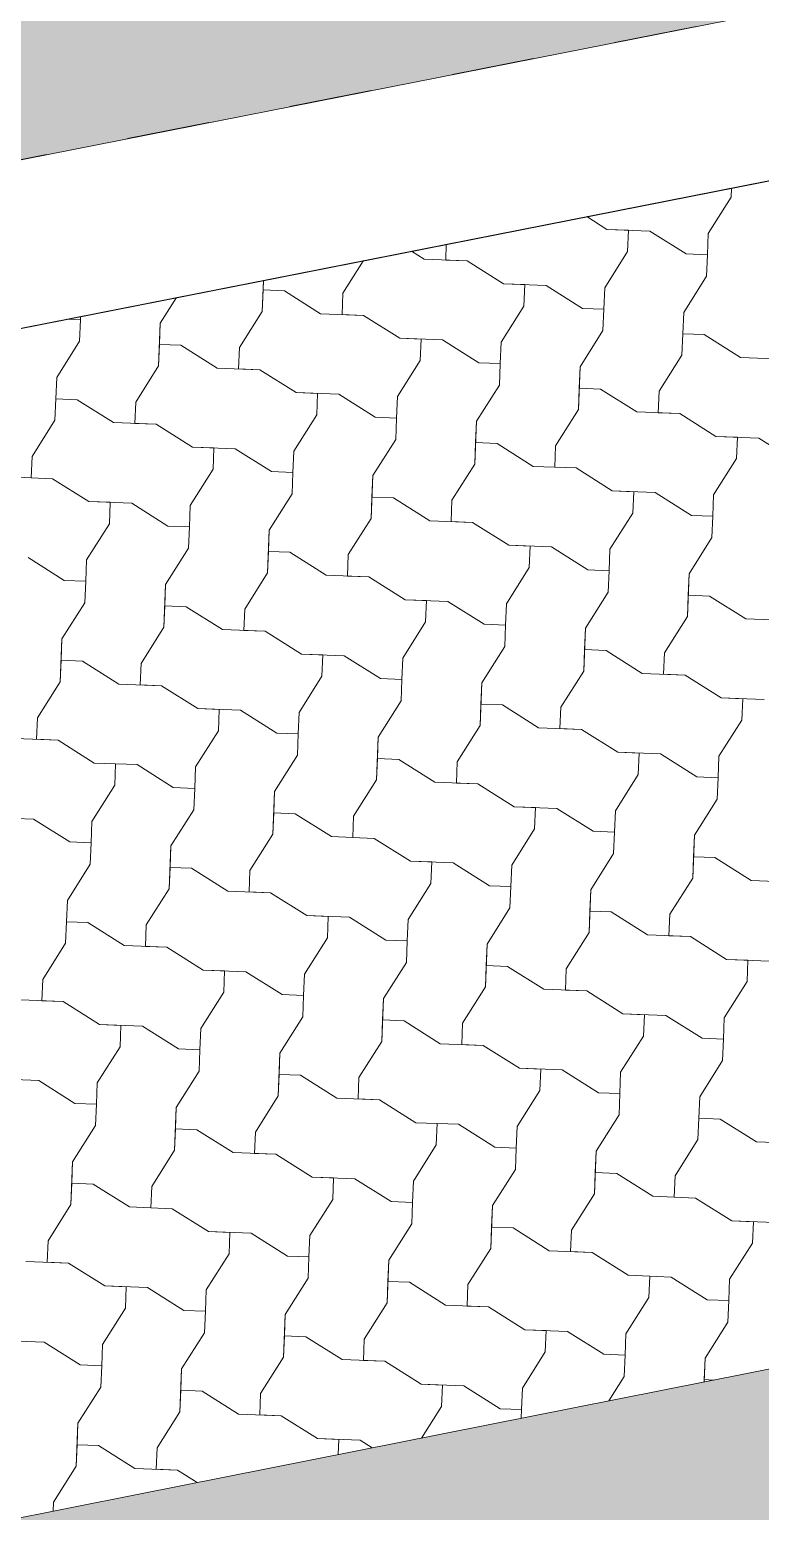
# Model space of a CAD drawing. Header units: metres. Extents: x -111189 to -108577, y -72951 to -72647.
# Drawn here: x -110697.374 to -110696.492, y -72942.064 to -72940.272 of the extents above; entities that cross this region are included whole.
import ezdxf

# ---------------------------------------------------------------- set-up
doc = ezdxf.new("R2010")
doc.units = ezdxf.units.M
doc.header["$MEASUREMENT"] = 0
doc.set_wipeout_variables(frame=1)
for name, pattern in [('Dashed', [0.423333, 0.211667, -0.211667]), ('Dot & Dashed', [0.670278, 0.3175, -0.176389, 0, -0.176389]), ('Wipeout_Contour', [1, 0, -1])]:
    doc.linetypes.add(name, pattern=pattern)
for name, color, linetype in [('Planta Piso -1_1_01 - TERRENO PROPOSTO', 7, 'Continuous'), ('Planta Piso RC_1_0', 7, 'Continuous'), ('Planta Piso RC_1_00 - DESENHO 2D', 7, 'Continuous'), ('Planta Piso RC_1_02 - ESTRADAS', 7, 'Continuous'), ('Planta Piso RC_1_02 - PASSEIOS', 7, 'Continuous'), ('Planta Piso RC_1_07 - MUROS', 7, 'Continuous')]:
    doc.layers.add(name, color=color, linetype=linetype)

# ---------------------------------------------------------------- blocks, each defined once
blk = doc.blocks.new('*X142', base_point=(-110724.9594, -72968.689))
at = {"layer": 'Planta Piso RC_1_02 - PASSEIOS', "color": 253, "linetype": 'Continuous', "lineweight": 9, "ltscale": 1000}
for p, q in [((-110696.5269, -72940.4748), (-110696.5265, -72940.4637)), ((-110696.5545, -72940.5185), (-110696.5269, -72940.4748)), ((-110696.7013, -72940.4982), (-110696.6769, -72940.5137)), ((-110696.7013, -72940.4982), (-110696.6769, -72940.5137)), ((-110696.6769, -72940.5137), (-110696.651, -72940.5147)), ((-110696.6769, -72940.5137), (-110696.6252, -72940.5157)), ((-110696.6521, -72940.5406), (-110696.651, -72940.5147)), ((-110696.6252, -72940.5157), (-110696.5814, -72940.5434)), ((-110696.871, -72940.5317), (-110696.8717, -72940.5508)), ((-110696.871, -72940.5317), (-110696.8717, -72940.5508)), ((-110696.5545, -72940.5185), (-110696.5556, -72940.5444)), ((-110696.9959, -72940.5908), (-110696.9711, -72940.5515)), ((-110696.9959, -72940.5908), (-110696.9711, -72940.5515)), ((-110696.913, -72940.54), (-110696.8976, -72940.5498)), ((-110696.8976, -72940.5498), (-110696.8459, -72940.5518)), ((-110696.8459, -72940.5518), (-110696.8717, -72940.5508)), ((-110696.8459, -72940.5518), (-110696.8021, -72940.5795)), ((-110696.8459, -72940.5518), (-110696.8021, -72940.5795)), ((-110696.6797, -72940.5843), (-110696.6521, -72940.5406)), ((-110696.5814, -72940.5434), (-110696.5556, -72940.5444)), ((-110696.5566, -72940.5702), (-110696.5556, -72940.5444)), ((-110696.5566, -72940.5702), (-110696.5556, -72940.5444)), ((-110696.5842, -72940.614), (-110696.5566, -72940.5702)), ((-110696.5842, -72940.614), (-110696.5566, -72940.5702)), ((-110697.0934, -72940.6128), (-110697.0919, -72940.5754)), ((-110697.0934, -72940.6128), (-110697.0924, -72940.5869)), ((-110697.0919, -72940.5754), (-110697.0924, -72940.5869)), ((-110697.0665, -72940.588), (-110697.0924, -72940.5869)), ((-110697.0665, -72940.588), (-110697.0228, -72940.6156)), ((-110696.8021, -72940.5795), (-110696.7762, -72940.5805)), ((-110696.8021, -72940.5795), (-110696.7504, -72940.5815)), ((-110696.7773, -72940.6064), (-110696.7762, -72940.5805)), ((-110696.7504, -72940.5815), (-110696.7066, -72940.6092)), ((-110696.6797, -72940.5843), (-110696.6807, -72940.6102)), ((-110697.2165, -72940.6269), (-110697.1971, -72940.5961)), ((-110697.2165, -72940.6269), (-110697.1971, -72940.5961)), ((-110696.9959, -72940.5908), (-110696.9969, -72940.6166)), ((-110696.9959, -72940.5908), (-110696.9969, -72940.6166)), ((-110696.8049, -72940.6501), (-110696.7773, -72940.6064)), ((-110697.3301, -72940.6224), (-110697.3131, -72940.6231)), ((-110697.3141, -72940.6489), (-110697.3131, -72940.6231)), ((-110697.3141, -72940.6489), (-110697.3131, -72940.6231)), ((-110697.3129, -72940.619), (-110697.3131, -72940.6231)), ((-110697.121, -72940.6566), (-110697.0934, -72940.6128)), ((-110697.121, -72940.6566), (-110697.0934, -72940.6128)), ((-110697.0228, -72940.6156), (-110696.971, -72940.6177)), ((-110696.971, -72940.6177), (-110696.9969, -72940.6166)), ((-110696.971, -72940.6177), (-110696.9273, -72940.6453)), ((-110696.971, -72940.6177), (-110696.9273, -72940.6453)), ((-110696.7066, -72940.6092), (-110696.6807, -72940.6102)), ((-110696.6818, -72940.6361), (-110696.6807, -72940.6102)), ((-110696.6818, -72940.6361), (-110696.6807, -72940.6102)), ((-110696.5863, -72940.6657), (-110696.5842, -72940.614)), ((-110696.5842, -72940.614), (-110696.5852, -72940.6399)), ((-110697.2186, -72940.6786), (-110697.2165, -72940.6269)), ((-110697.2165, -72940.6269), (-110697.2176, -72940.6528)), ((-110696.7094, -72940.6798), (-110696.6818, -72940.6361)), ((-110696.7094, -72940.6798), (-110696.6818, -72940.6361)), ((-110696.5863, -72940.6657), (-110696.5852, -72940.6399)), ((-110696.5594, -72940.6409), (-110696.5852, -72940.6399)), ((-110696.5594, -72940.6409), (-110696.5156, -72940.6685)), ((-110697.3417, -72940.6927), (-110697.3141, -72940.6489)), ((-110697.3417, -72940.6927), (-110697.3141, -72940.6489)), ((-110697.2186, -72940.6786), (-110697.2176, -72940.6528)), ((-110697.1917, -72940.6538), (-110697.2176, -72940.6528)), ((-110697.1917, -72940.6538), (-110697.1479, -72940.6814)), ((-110697.121, -72940.6566), (-110697.1221, -72940.6824)), ((-110697.121, -72940.6566), (-110697.1221, -72940.6824)), ((-110696.9273, -72940.6453), (-110696.9014, -72940.6463)), ((-110696.9273, -72940.6453), (-110696.8755, -72940.6473)), ((-110696.9024, -72940.6722), (-110696.9014, -72940.6463)), ((-110696.8755, -72940.6473), (-110696.8318, -72940.675)), ((-110696.8049, -72940.6501), (-110696.8059, -72940.676)), ((-110697.2462, -72940.7224), (-110697.2186, -72940.6786)), ((-110697.2462, -72940.7224), (-110697.2186, -72940.6786)), ((-110696.9301, -72940.7159), (-110696.9024, -72940.6722)), ((-110696.8318, -72940.675), (-110696.8059, -72940.676)), ((-110696.8069, -72940.7019), (-110696.8059, -72940.676)), ((-110696.8069, -72940.7019), (-110696.8059, -72940.676)), ((-110696.6139, -72940.7095), (-110696.5863, -72940.6657)), ((-110696.6139, -72940.7095), (-110696.5863, -72940.6657)), ((-110696.5156, -72940.6685), (-110696.4639, -72940.6706)), ((-110697.3438, -72940.7444), (-110697.3417, -72940.6927)), ((-110697.3417, -72940.6927), (-110697.3427, -72940.7186)), ((-110697.1479, -72940.6814), (-110697.0962, -72940.6835)), ((-110697.0962, -72940.6835), (-110697.1221, -72940.6824)), ((-110697.0962, -72940.6835), (-110697.0524, -72940.7111)), ((-110697.0962, -72940.6835), (-110697.0524, -72940.7111)), ((-110696.7114, -72940.7315), (-110696.7094, -72940.6798)), ((-110696.7094, -72940.6798), (-110696.7104, -72940.7057)), ((-110697.0524, -72940.7111), (-110697.0266, -72940.7121)), ((-110697.0524, -72940.7111), (-110697.0007, -72940.7131)), ((-110697.0276, -72940.738), (-110697.0266, -72940.7121)), ((-110697.0007, -72940.7131), (-110696.9569, -72940.7408)), ((-110696.8346, -72940.7456), (-110696.8069, -72940.7019)), ((-110696.8346, -72940.7456), (-110696.8069, -72940.7019)), ((-110696.7114, -72940.7315), (-110696.7104, -72940.7057)), ((-110696.6846, -72940.7067), (-110696.7104, -72940.7057)), ((-110696.6846, -72940.7067), (-110696.6408, -72940.7343)), ((-110696.6139, -72940.7095), (-110696.6149, -72940.7354)), ((-110696.6139, -72940.7095), (-110696.6149, -72940.7354)), ((-110697.3438, -72940.7444), (-110697.3427, -72940.7186)), ((-110697.3169, -72940.7196), (-110697.3427, -72940.7186)), ((-110697.3169, -72940.7196), (-110697.2731, -72940.7472)), ((-110697.2462, -72940.7224), (-110697.2473, -72940.7482)), ((-110697.2462, -72940.7224), (-110697.2473, -72940.7482)), ((-110696.9301, -72940.7159), (-110696.9311, -72940.7418)), ((-110696.7391, -72940.7753), (-110696.7114, -72940.7315)), ((-110696.7391, -72940.7753), (-110696.7114, -72940.7315)), ((-110697.3714, -72940.7882), (-110697.3438, -72940.7444)), ((-110697.3714, -72940.7882), (-110697.3438, -72940.7444)), ((-110697.2731, -72940.7472), (-110697.2214, -72940.7493)), ((-110697.2214, -72940.7493), (-110697.2473, -72940.7482)), ((-110697.2214, -72940.7493), (-110697.1776, -72940.7769)), ((-110697.2214, -72940.7493), (-110697.1776, -72940.7769)), ((-110697.0552, -72940.7818), (-110697.0276, -72940.738)), ((-110696.9569, -72940.7408), (-110696.9311, -72940.7418)), ((-110696.9321, -72940.7677), (-110696.9311, -72940.7418)), ((-110696.9321, -72940.7677), (-110696.9311, -72940.7418)), ((-110696.8366, -72940.7974), (-110696.8346, -72940.7456)), ((-110696.8346, -72940.7456), (-110696.8356, -72940.7715)), ((-110696.6408, -72940.7343), (-110696.5891, -72940.7364)), ((-110696.5891, -72940.7364), (-110696.6149, -72940.7354)), ((-110696.5891, -72940.7364), (-110696.5453, -72940.764)), ((-110696.5891, -72940.7364), (-110696.5453, -72940.764)), ((-110696.9597, -72940.8114), (-110696.9321, -72940.7677)), ((-110696.9597, -72940.8114), (-110696.9321, -72940.7677)), ((-110696.5453, -72940.764), (-110696.5194, -72940.7651)), ((-110696.5453, -72940.764), (-110696.4936, -72940.7661)), ((-110696.5205, -72940.7909), (-110696.5194, -72940.7651)), ((-110696.4936, -72940.7661), (-110696.4498, -72940.7937)), ((-110697.1776, -72940.7769), (-110697.1518, -72940.7779)), ((-110697.1776, -72940.7769), (-110697.1259, -72940.779)), ((-110697.1528, -72940.8038), (-110697.1518, -72940.7779)), ((-110697.1259, -72940.779), (-110697.0821, -72940.8066)), ((-110697.0552, -72940.7818), (-110697.0563, -72940.8076)), ((-110696.8366, -72940.7974), (-110696.8356, -72940.7715)), ((-110696.8097, -72940.7725), (-110696.8356, -72940.7715)), ((-110696.8097, -72940.7725), (-110696.766, -72940.8002)), ((-110696.7391, -72940.7753), (-110696.7401, -72940.8012)), ((-110696.7391, -72940.7753), (-110696.7401, -72940.8012)), ((-110697.3714, -72940.7882), (-110697.3724, -72940.814)), ((-110697.3714, -72940.7882), (-110697.3724, -72940.814)), ((-110697.1804, -72940.8476), (-110697.1528, -72940.8038)), ((-110696.8643, -72940.8411), (-110696.8366, -72940.7974)), ((-110696.8643, -72940.8411), (-110696.8366, -72940.7974)), ((-110696.766, -72940.8002), (-110696.7142, -72940.8022)), ((-110696.7142, -72940.8022), (-110696.7401, -72940.8012)), ((-110696.7142, -72940.8022), (-110696.6705, -72940.8298)), ((-110696.7142, -72940.8022), (-110696.6705, -72940.8298)), ((-110696.5481, -72940.8347), (-110696.5205, -72940.7909)), ((-110697.3983, -72940.813), (-110697.3466, -72940.8151)), ((-110697.3466, -72940.8151), (-110697.3724, -72940.814)), ((-110697.3466, -72940.8151), (-110697.3028, -72940.8427)), ((-110697.3466, -72940.8151), (-110697.3028, -72940.8427)), ((-110697.0821, -72940.8066), (-110697.0563, -72940.8076)), ((-110697.0573, -72940.8335), (-110697.0563, -72940.8076)), ((-110697.0573, -72940.8335), (-110697.0563, -72940.8076)), ((-110696.9618, -72940.8632), (-110696.9597, -72940.8114)), ((-110696.9597, -72940.8114), (-110696.9608, -72940.8373)), ((-110697.0849, -72940.8772), (-110697.0573, -72940.8335)), ((-110697.0849, -72940.8772), (-110697.0573, -72940.8335)), ((-110696.9618, -72940.8632), (-110696.9608, -72940.8373)), ((-110696.9349, -72940.8383), (-110696.9608, -72940.8373)), ((-110696.9349, -72940.8383), (-110696.8911, -72940.866)), ((-110696.6705, -72940.8298), (-110696.6446, -72940.8309)), ((-110696.6705, -72940.8298), (-110696.6187, -72940.8319)), ((-110696.6456, -72940.8567), (-110696.6446, -72940.8309)), ((-110696.6187, -72940.8319), (-110696.575, -72940.8595)), ((-110696.5481, -72940.8347), (-110696.5491, -72940.8605)), ((-110697.3028, -72940.8427), (-110697.2769, -72940.8437)), ((-110697.3028, -72940.8427), (-110697.2511, -72940.8448)), ((-110697.278, -72940.8696), (-110697.2769, -72940.8437)), ((-110697.2511, -72940.8448), (-110697.2073, -72940.8724)), ((-110697.1804, -72940.8476), (-110697.1814, -72940.8734)), ((-110696.8643, -72940.8411), (-110696.8653, -72940.867)), ((-110696.8643, -72940.8411), (-110696.8653, -72940.867)), ((-110696.6733, -72940.9005), (-110696.6456, -72940.8567)), ((-110697.3056, -72940.9134), (-110697.278, -72940.8696)), ((-110697.2073, -72940.8724), (-110697.1814, -72940.8734)), ((-110697.1825, -72940.8993), (-110697.1814, -72940.8734)), ((-110697.1825, -72940.8993), (-110697.1814, -72940.8734)), ((-110696.9894, -72940.9069), (-110696.9618, -72940.8632)), ((-110696.9894, -72940.9069), (-110696.9618, -72940.8632)), ((-110696.8911, -72940.866), (-110696.8394, -72940.868)), ((-110696.8394, -72940.868), (-110696.8653, -72940.867)), ((-110696.8394, -72940.868), (-110696.7956, -72940.8956)), ((-110696.8394, -72940.868), (-110696.7956, -72940.8956)), ((-110696.575, -72940.8595), (-110696.5491, -72940.8605)), ((-110696.5501, -72940.8864), (-110696.5491, -72940.8605)), ((-110696.5501, -72940.8864), (-110696.5491, -72940.8605)), ((-110697.087, -72940.929), (-110697.0849, -72940.8772)), ((-110697.0849, -72940.8772), (-110697.086, -72940.9031)), ((-110696.5778, -72940.9302), (-110696.5501, -72940.8864)), ((-110696.5778, -72940.9302), (-110696.5501, -72940.8864)), ((-110697.3763, -72940.9106), (-110697.3325, -72940.9382)), ((-110697.2101, -72940.9431), (-110697.1825, -72940.8993)), ((-110697.2101, -72940.9431), (-110697.1825, -72940.8993)), ((-110697.087, -72940.929), (-110697.086, -72940.9031)), ((-110697.0601, -72940.9041), (-110697.086, -72940.9031)), ((-110697.0601, -72940.9041), (-110697.0163, -72940.9318)), ((-110696.9894, -72940.9069), (-110696.9905, -72940.9328)), ((-110696.9894, -72940.9069), (-110696.9905, -72940.9328)), ((-110696.7956, -72940.8956), (-110696.7698, -72940.8967)), ((-110696.7956, -72940.8956), (-110696.7439, -72940.8977)), ((-110696.7708, -72940.9225), (-110696.7698, -72940.8967)), ((-110696.7439, -72940.8977), (-110696.7002, -72940.9253)), ((-110696.6733, -72940.9005), (-110696.6743, -72940.9264)), ((-110697.3056, -72940.9134), (-110697.3066, -72940.9392)), ((-110697.1146, -72940.9727), (-110697.087, -72940.929)), ((-110697.1146, -72940.9727), (-110697.087, -72940.929)), ((-110696.7984, -72940.9663), (-110696.7708, -72940.9225)), ((-110696.7002, -72940.9253), (-110696.6743, -72940.9264)), ((-110696.6753, -72940.9522), (-110696.6743, -72940.9264)), ((-110696.6753, -72940.9522), (-110696.6743, -72940.9264)), ((-110697.3325, -72940.9382), (-110697.3066, -72940.9392)), ((-110697.3076, -72940.9651), (-110697.3066, -72940.9392)), ((-110697.3076, -72940.9651), (-110697.3066, -72940.9392)), ((-110697.2122, -72940.9948), (-110697.2101, -72940.9431)), ((-110697.2101, -72940.9431), (-110697.2111, -72940.9689)), ((-110697.0163, -72940.9318), (-110696.9646, -72940.9338)), ((-110696.9646, -72940.9338), (-110696.9905, -72940.9328)), ((-110696.9646, -72940.9338), (-110696.9208, -72940.9615)), ((-110696.9646, -72940.9338), (-110696.9208, -72940.9615)), ((-110696.5798, -72940.9819), (-110696.5778, -72940.9302)), ((-110696.5778, -72940.9302), (-110696.5788, -72940.956)), ((-110697.3353, -72941.0089), (-110697.3076, -72940.9651)), ((-110697.3353, -72941.0089), (-110697.3076, -72940.9651)), ((-110696.9208, -72940.9615), (-110696.895, -72940.9625)), ((-110696.9208, -72940.9615), (-110696.8691, -72940.9635)), ((-110696.896, -72940.9883), (-110696.895, -72940.9625)), ((-110696.8691, -72940.9635), (-110696.8253, -72940.9911)), ((-110696.703, -72940.996), (-110696.6753, -72940.9522)), ((-110696.703, -72940.996), (-110696.6753, -72940.9522)), ((-110696.5798, -72940.9819), (-110696.5788, -72940.956)), ((-110696.5529, -72940.9571), (-110696.5788, -72940.956)), ((-110696.5529, -72940.9571), (-110696.5092, -72940.9847)), ((-110697.2122, -72940.9948), (-110697.2111, -72940.9689)), ((-110697.1853, -72940.9699), (-110697.2111, -72940.9689)), ((-110697.1853, -72940.9699), (-110697.1415, -72940.9976)), ((-110697.1146, -72940.9727), (-110697.1156, -72940.9986)), ((-110697.1146, -72940.9727), (-110697.1156, -72940.9986)), ((-110696.7984, -72940.9663), (-110696.7995, -72940.9922)), ((-110696.6075, -72941.0257), (-110696.5798, -72940.9819)), ((-110696.6075, -72941.0257), (-110696.5798, -72940.9819)), ((-110697.2398, -72941.0385), (-110697.2122, -72940.9948)), ((-110697.2398, -72941.0385), (-110697.2122, -72940.9948)), ((-110697.1415, -72940.9976), (-110697.0898, -72940.9996)), ((-110697.0898, -72940.9996), (-110697.1156, -72940.9986)), ((-110697.0898, -72940.9996), (-110697.046, -72941.0273)), ((-110697.0898, -72940.9996), (-110697.046, -72941.0273)), ((-110696.9236, -72941.0321), (-110696.896, -72940.9883)), ((-110696.8253, -72940.9911), (-110696.7995, -72940.9922)), ((-110696.8005, -72941.018), (-110696.7995, -72940.9922)), ((-110696.8005, -72941.018), (-110696.7995, -72940.9922)), ((-110696.705, -72941.0477), (-110696.703, -72940.996)), ((-110696.703, -72940.996), (-110696.704, -72941.0218)), ((-110696.5092, -72940.9847), (-110696.4574, -72940.9867)), ((-110697.3373, -72941.0606), (-110697.3353, -72941.0089)), ((-110697.3353, -72941.0089), (-110697.3363, -72941.0347)), ((-110696.8281, -72941.0618), (-110696.8005, -72941.018)), ((-110696.8281, -72941.0618), (-110696.8005, -72941.018)), ((-110697.3373, -72941.0606), (-110697.3363, -72941.0347)), ((-110697.3104, -72941.0357), (-110697.3363, -72941.0347)), ((-110697.3104, -72941.0357), (-110697.2667, -72941.0634)), ((-110697.046, -72941.0273), (-110697.0201, -72941.0283)), ((-110697.046, -72941.0273), (-110696.9943, -72941.0293)), ((-110697.0212, -72941.0541), (-110697.0201, -72941.0283)), ((-110696.9943, -72941.0293), (-110696.9505, -72941.0569)), ((-110696.9236, -72941.0321), (-110696.9247, -72941.058)), ((-110696.705, -72941.0477), (-110696.704, -72941.0218)), ((-110696.6781, -72941.0229), (-110696.704, -72941.0218)), ((-110696.6781, -72941.0229), (-110696.6344, -72941.0505)), ((-110696.6075, -72941.0257), (-110696.6085, -72941.0515)), ((-110696.6075, -72941.0257), (-110696.6085, -72941.0515)), ((-110697.2398, -72941.0385), (-110697.2408, -72941.0644)), ((-110697.2398, -72941.0385), (-110697.2408, -72941.0644)), ((-110697.0488, -72941.0979), (-110697.0212, -72941.0541)), ((-110696.7326, -72941.0915), (-110696.705, -72941.0477)), ((-110696.7326, -72941.0915), (-110696.705, -72941.0477)), ((-110696.6344, -72941.0505), (-110696.5826, -72941.0526)), ((-110696.5826, -72941.0526), (-110696.6085, -72941.0515)), ((-110696.5826, -72941.0526), (-110696.5389, -72941.0802)), ((-110696.5826, -72941.0526), (-110696.5389, -72941.0802)), ((-110697.365, -72941.1044), (-110697.3373, -72941.0606)), ((-110697.365, -72941.1044), (-110697.3373, -72941.0606)), ((-110697.2667, -72941.0634), (-110697.215, -72941.0654)), ((-110697.215, -72941.0654), (-110697.2408, -72941.0644)), ((-110697.215, -72941.0654), (-110697.1712, -72941.0931)), ((-110697.215, -72941.0654), (-110697.1712, -72941.0931)), ((-110696.9505, -72941.0569), (-110696.9247, -72941.058)), ((-110696.9257, -72941.0838), (-110696.9247, -72941.058)), ((-110696.9257, -72941.0838), (-110696.9247, -72941.058)), ((-110696.8302, -72941.1135), (-110696.8281, -72941.0618)), ((-110696.8281, -72941.0618), (-110696.8292, -72941.0877)), ((-110696.9533, -72941.1276), (-110696.9257, -72941.0838)), ((-110696.9533, -72941.1276), (-110696.9257, -72941.0838)), ((-110696.8302, -72941.1135), (-110696.8292, -72941.0877)), ((-110696.8033, -72941.0887), (-110696.8292, -72941.0877)), ((-110696.8033, -72941.0887), (-110696.7595, -72941.1163)), ((-110696.5389, -72941.0802), (-110696.513, -72941.0812)), ((-110696.5389, -72941.0802), (-110696.4871, -72941.0822)), ((-110696.514, -72941.1071), (-110696.513, -72941.0812)), ((-110697.365, -72941.1044), (-110697.366, -72941.1302)), ((-110697.365, -72941.1044), (-110697.366, -72941.1302)), ((-110697.1712, -72941.0931), (-110697.1453, -72941.0941)), ((-110697.1712, -72941.0931), (-110697.1195, -72941.0951)), ((-110697.1463, -72941.12), (-110697.1453, -72941.0941)), ((-110697.1195, -72941.0951), (-110697.0757, -72941.1228)), ((-110697.0488, -72941.0979), (-110697.0498, -72941.1238)), ((-110696.7326, -72941.0915), (-110696.7337, -72941.1173)), ((-110696.7326, -72941.0915), (-110696.7337, -72941.1173)), ((-110696.5417, -72941.1508), (-110696.514, -72941.1071)), ((-110697.174, -72941.1637), (-110697.1463, -72941.12)), ((-110697.0757, -72941.1228), (-110697.0498, -72941.1238)), ((-110697.0509, -72941.1496), (-110697.0498, -72941.1238)), ((-110697.0509, -72941.1496), (-110697.0498, -72941.1238)), ((-110696.8578, -72941.1573), (-110696.8302, -72941.1135)), ((-110696.8578, -72941.1573), (-110696.8302, -72941.1135)), ((-110696.7595, -72941.1163), (-110696.7078, -72941.1184)), ((-110696.7078, -72941.1184), (-110696.7337, -72941.1173)), ((-110696.7078, -72941.1184), (-110696.664, -72941.146)), ((-110696.7078, -72941.1184), (-110696.664, -72941.146)), ((-110697.3919, -72941.1292), (-110697.3401, -72941.1312)), ((-110697.3401, -72941.1312), (-110697.366, -72941.1302)), ((-110697.3401, -72941.1312), (-110697.2964, -72941.1589)), ((-110697.3401, -72941.1312), (-110697.2964, -72941.1589)), ((-110696.9554, -72941.1793), (-110696.9533, -72941.1276)), ((-110696.9533, -72941.1276), (-110696.9543, -72941.1535)), ((-110697.2964, -72941.1589), (-110697.2705, -72941.1599)), ((-110697.2964, -72941.1589), (-110697.2446, -72941.1609)), ((-110697.2715, -72941.1858), (-110697.2705, -72941.1599)), ((-110697.2446, -72941.1609), (-110697.2009, -72941.1886)), ((-110697.0785, -72941.1934), (-110697.0509, -72941.1496)), ((-110697.0785, -72941.1934), (-110697.0509, -72941.1496)), ((-110696.9554, -72941.1793), (-110696.9543, -72941.1535)), ((-110696.9285, -72941.1545), (-110696.9543, -72941.1535)), ((-110696.9285, -72941.1545), (-110696.8847, -72941.1821)), ((-110696.8578, -72941.1573), (-110696.8588, -72941.1831)), ((-110696.8578, -72941.1573), (-110696.8588, -72941.1831)), ((-110696.664, -72941.146), (-110696.6382, -72941.147)), ((-110696.664, -72941.146), (-110696.6123, -72941.148)), ((-110696.6392, -72941.1729), (-110696.6382, -72941.147)), ((-110696.6123, -72941.148), (-110696.5685, -72941.1757)), ((-110696.5417, -72941.1508), (-110696.5427, -72941.1767)), ((-110697.174, -72941.1637), (-110697.175, -72941.1896)), ((-110696.983, -72941.2231), (-110696.9554, -72941.1793)), ((-110696.983, -72941.2231), (-110696.9554, -72941.1793)), ((-110696.6668, -72941.2167), (-110696.6392, -72941.1729)), ((-110696.5685, -72941.1757), (-110696.5427, -72941.1767)), ((-110696.5437, -72941.2026), (-110696.5427, -72941.1767)), ((-110696.5437, -72941.2026), (-110696.5427, -72941.1767)), ((-110697.2992, -72941.2295), (-110697.2715, -72941.1858)), ((-110697.2009, -72941.1886), (-110697.175, -72941.1896)), ((-110697.176, -72941.2154), (-110697.175, -72941.1896)), ((-110697.176, -72941.2154), (-110697.175, -72941.1896)), ((-110697.0805, -72941.2451), (-110697.0785, -72941.1934)), ((-110697.0785, -72941.1934), (-110697.0795, -72941.2193)), ((-110696.8847, -72941.1821), (-110696.833, -72941.1842)), ((-110696.833, -72941.1842), (-110696.8588, -72941.1831)), ((-110696.833, -72941.1842), (-110696.7892, -72941.2118)), ((-110696.833, -72941.1842), (-110696.7892, -72941.2118)), ((-110697.2037, -72941.2592), (-110697.176, -72941.2154)), ((-110697.2037, -72941.2592), (-110697.176, -72941.2154)), ((-110696.7892, -72941.2118), (-110696.7634, -72941.2128)), ((-110696.7892, -72941.2118), (-110696.7375, -72941.2139)), ((-110696.7644, -72941.2387), (-110696.7634, -72941.2128)), ((-110696.7375, -72941.2139), (-110696.6937, -72941.2415)), ((-110696.5713, -72941.2463), (-110696.5437, -72941.2026)), ((-110696.5713, -72941.2463), (-110696.5437, -72941.2026)), ((-110697.4215, -72941.2247), (-110697.3698, -72941.2267)), ((-110697.3698, -72941.2267), (-110697.326, -72941.2544)), ((-110697.2992, -72941.2295), (-110697.3002, -72941.2554)), ((-110697.0805, -72941.2451), (-110697.0795, -72941.2193)), ((-110697.0537, -72941.2203), (-110697.0795, -72941.2193)), ((-110697.0537, -72941.2203), (-110697.0099, -72941.2479)), ((-110696.983, -72941.2231), (-110696.984, -72941.249)), ((-110696.983, -72941.2231), (-110696.984, -72941.249)), ((-110696.6668, -72941.2167), (-110696.6679, -72941.2425)), ((-110697.1082, -72941.2889), (-110697.0805, -72941.2451)), ((-110697.1082, -72941.2889), (-110697.0805, -72941.2451)), ((-110697.0099, -72941.2479), (-110696.9582, -72941.25)), ((-110696.9582, -72941.25), (-110696.984, -72941.249)), ((-110696.9582, -72941.25), (-110696.9144, -72941.2776)), ((-110696.9582, -72941.25), (-110696.9144, -72941.2776)), ((-110696.792, -72941.2825), (-110696.7644, -72941.2387)), ((-110696.6937, -72941.2415), (-110696.6679, -72941.2425)), ((-110696.6689, -72941.2684), (-110696.6679, -72941.2425)), ((-110696.6689, -72941.2684), (-110696.6679, -72941.2425)), ((-110696.5734, -72941.2981), (-110696.5713, -72941.2463)), ((-110696.5713, -72941.2463), (-110696.5724, -72941.2722)), ((-110697.326, -72941.2544), (-110697.3002, -72941.2554)), ((-110697.3012, -72941.2813), (-110697.3002, -72941.2554)), ((-110697.3012, -72941.2813), (-110697.3002, -72941.2554)), ((-110697.2057, -72941.3109), (-110697.2037, -72941.2592)), ((-110697.2037, -72941.2592), (-110697.2047, -72941.2851)), ((-110696.6965, -72941.3121), (-110696.6689, -72941.2684)), ((-110696.6965, -72941.3121), (-110696.6689, -72941.2684)), ((-110697.3288, -72941.325), (-110697.3012, -72941.2813)), ((-110697.3288, -72941.325), (-110697.3012, -72941.2813)), ((-110697.2057, -72941.3109), (-110697.2047, -72941.2851)), ((-110697.1788, -72941.2861), (-110697.2047, -72941.2851)), ((-110697.1788, -72941.2861), (-110697.1351, -72941.3137)), ((-110696.9144, -72941.2776), (-110696.8885, -72941.2786)), ((-110696.9144, -72941.2776), (-110696.8627, -72941.2797)), ((-110696.8896, -72941.3045), (-110696.8885, -72941.2786)), ((-110696.8627, -72941.2797), (-110696.8189, -72941.3073)), ((-110696.792, -72941.2825), (-110696.793, -72941.3083)), ((-110696.5734, -72941.2981), (-110696.5724, -72941.2722)), ((-110696.5465, -72941.2732), (-110696.5724, -72941.2722)), ((-110696.5465, -72941.2732), (-110696.5027, -72941.3009)), ((-110697.1082, -72941.2889), (-110697.1092, -72941.3148)), ((-110697.1082, -72941.2889), (-110697.1092, -72941.3148)), ((-110696.9172, -72941.3483), (-110696.8896, -72941.3045)), ((-110696.601, -72941.3418), (-110696.5734, -72941.2981)), ((-110696.601, -72941.3418), (-110696.5734, -72941.2981)), ((-110696.5027, -72941.3009), (-110696.451, -72941.3029)), ((-110697.2334, -72941.3547), (-110697.2057, -72941.3109)), ((-110697.2334, -72941.3547), (-110697.2057, -72941.3109)), ((-110697.1351, -72941.3137), (-110697.0833, -72941.3158)), ((-110697.0833, -72941.3158), (-110697.1092, -72941.3148)), ((-110697.0833, -72941.3158), (-110697.0396, -72941.3434)), ((-110697.0833, -72941.3158), (-110697.0396, -72941.3434)), ((-110696.8189, -72941.3073), (-110696.793, -72941.3083)), ((-110696.7941, -72941.3342), (-110696.793, -72941.3083)), ((-110696.7941, -72941.3342), (-110696.793, -72941.3083)), ((-110696.6986, -72941.3639), (-110696.6965, -72941.3121)), ((-110696.6965, -72941.3121), (-110696.6975, -72941.338)), ((-110697.3309, -72941.3767), (-110697.3288, -72941.325)), ((-110697.3288, -72941.325), (-110697.3299, -72941.3509)), ((-110696.8217, -72941.378), (-110696.7941, -72941.3342)), ((-110696.8217, -72941.378), (-110696.7941, -72941.3342)), ((-110696.6986, -72941.3639), (-110696.6975, -72941.338)), ((-110696.6717, -72941.339), (-110696.6975, -72941.338)), ((-110696.6717, -72941.339), (-110696.6279, -72941.3667)), ((-110696.601, -72941.3418), (-110696.6021, -72941.3677)), ((-110696.601, -72941.3418), (-110696.6021, -72941.3677)), ((-110697.3309, -72941.3767), (-110697.3299, -72941.3509)), ((-110697.304, -72941.3519), (-110697.3299, -72941.3509)), ((-110697.304, -72941.3519), (-110697.2602, -72941.3795)), ((-110697.2334, -72941.3547), (-110697.2344, -72941.3806)), ((-110697.2334, -72941.3547), (-110697.2344, -72941.3806)), ((-110697.0396, -72941.3434), (-110697.0137, -72941.3444)), ((-110697.0396, -72941.3434), (-110696.9878, -72941.3455)), ((-110697.0147, -72941.3703), (-110697.0137, -72941.3444)), ((-110696.9878, -72941.3455), (-110696.9441, -72941.3731)), ((-110696.9172, -72941.3483), (-110696.9182, -72941.3741)), ((-110697.3585, -72941.4205), (-110697.3309, -72941.3767)), ((-110697.3585, -72941.4205), (-110697.3309, -72941.3767)), ((-110697.0424, -72941.4141), (-110697.0147, -72941.3703)), ((-110696.9441, -72941.3731), (-110696.9182, -72941.3741)), ((-110696.9192, -72941.4), (-110696.9182, -72941.3741)), ((-110696.9192, -72941.4), (-110696.9182, -72941.3741)), ((-110696.7262, -72941.4076), (-110696.6986, -72941.3639)), ((-110696.7262, -72941.4076), (-110696.6986, -72941.3639)), ((-110696.6279, -72941.3667), (-110696.5762, -72941.3687)), ((-110696.5762, -72941.3687), (-110696.6021, -72941.3677)), ((-110696.5762, -72941.3687), (-110696.5324, -72941.3964)), ((-110696.5762, -72941.3687), (-110696.5324, -72941.3964)), ((-110697.2602, -72941.3795), (-110697.2085, -72941.3816)), ((-110697.2085, -72941.3816), (-110697.2344, -72941.3806)), ((-110697.2085, -72941.3816), (-110697.1647, -72941.4092)), ((-110697.2085, -72941.3816), (-110697.1647, -72941.4092)), ((-110696.8237, -72941.4297), (-110696.8217, -72941.378)), ((-110696.8217, -72941.378), (-110696.8227, -72941.4038)), ((-110697.1647, -72941.4092), (-110697.1389, -72941.4103)), ((-110697.1647, -72941.4092), (-110697.113, -72941.4113)), ((-110697.1399, -72941.4361), (-110697.1389, -72941.4103)), ((-110697.113, -72941.4113), (-110697.0693, -72941.4389)), ((-110696.9469, -72941.4438), (-110696.9192, -72941.4)), ((-110696.9469, -72941.4438), (-110696.9192, -72941.4)), ((-110696.8237, -72941.4297), (-110696.8227, -72941.4038)), ((-110696.7969, -72941.4048), (-110696.8227, -72941.4038)), ((-110696.7969, -72941.4048), (-110696.7531, -72941.4325)), ((-110696.7262, -72941.4076), (-110696.7272, -72941.4335)), ((-110696.7262, -72941.4076), (-110696.7272, -72941.4335)), ((-110696.5324, -72941.3964), (-110696.5066, -72941.3974)), ((-110696.5324, -72941.3964), (-110696.4807, -72941.3984)), ((-110696.5076, -72941.4232), (-110696.5066, -72941.3974)), ((-110697.3585, -72941.4205), (-110697.3596, -72941.4464)), ((-110697.3585, -72941.4205), (-110697.3596, -72941.4464)), ((-110697.0424, -72941.4141), (-110697.0434, -72941.4399)), ((-110696.8514, -72941.4734), (-110696.8237, -72941.4297)), ((-110696.8514, -72941.4734), (-110696.8237, -72941.4297)), ((-110696.5352, -72941.467), (-110696.5076, -72941.4232)), ((-110697.3854, -72941.4453), (-110697.3337, -72941.4474)), ((-110697.3337, -72941.4474), (-110697.3596, -72941.4464)), ((-110697.3337, -72941.4474), (-110697.2899, -72941.475)), ((-110697.3337, -72941.4474), (-110697.2899, -72941.475)), ((-110697.1675, -72941.4799), (-110697.1399, -72941.4361)), ((-110697.0693, -72941.4389), (-110697.0434, -72941.4399)), ((-110697.0444, -72941.4658), (-110697.0434, -72941.4399)), ((-110697.0444, -72941.4658), (-110697.0434, -72941.4399)), ((-110696.9489, -72941.4955), (-110696.9469, -72941.4438)), ((-110696.9469, -72941.4438), (-110696.9479, -72941.4696)), ((-110696.7531, -72941.4325), (-110696.7014, -72941.4345)), ((-110696.7014, -72941.4345), (-110696.7272, -72941.4335)), ((-110696.7014, -72941.4345), (-110696.6576, -72941.4622)), ((-110696.7014, -72941.4345), (-110696.6576, -72941.4622)), ((-110697.0721, -72941.5096), (-110697.0444, -72941.4658)), ((-110697.0721, -72941.5096), (-110697.0444, -72941.4658)), ((-110696.6576, -72941.4622), (-110696.6317, -72941.4632)), ((-110696.6576, -72941.4622), (-110696.6059, -72941.4642)), ((-110696.6328, -72941.489), (-110696.6317, -72941.4632)), ((-110696.6059, -72941.4642), (-110696.5621, -72941.4918)), ((-110696.5352, -72941.467), (-110696.5362, -72941.4929)), ((-110697.2899, -72941.475), (-110697.2641, -72941.4761)), ((-110697.2899, -72941.475), (-110697.2382, -72941.4771)), ((-110697.2651, -72941.5019), (-110697.2641, -72941.4761)), ((-110697.2382, -72941.4771), (-110697.1944, -72941.5047)), ((-110697.1675, -72941.4799), (-110697.1686, -72941.5057)), ((-110696.9489, -72941.4955), (-110696.9479, -72941.4696)), ((-110696.922, -72941.4706), (-110696.9479, -72941.4696)), ((-110696.922, -72941.4706), (-110696.8783, -72941.4983)), ((-110696.8514, -72941.4734), (-110696.8524, -72941.4993)), ((-110696.8514, -72941.4734), (-110696.8524, -72941.4993)), ((-110697.2927, -72941.5457), (-110697.2651, -72941.5019)), ((-110696.9766, -72941.5393), (-110696.9489, -72941.4955)), ((-110696.9766, -72941.5393), (-110696.9489, -72941.4955)), ((-110696.8783, -72941.4983), (-110696.8265, -72941.5003)), ((-110696.8265, -72941.5003), (-110696.8524, -72941.4993)), ((-110696.8265, -72941.5003), (-110696.7828, -72941.528)), ((-110696.8265, -72941.5003), (-110696.7828, -72941.528)), ((-110696.6604, -72941.5328), (-110696.6328, -72941.489)), ((-110696.5621, -72941.4918), (-110696.5362, -72941.4929)), ((-110696.5373, -72941.5187), (-110696.5362, -72941.4929)), ((-110696.5373, -72941.5187), (-110696.5362, -72941.4929)), ((-110697.1944, -72941.5047), (-110697.1686, -72941.5057)), ((-110697.1696, -72941.5316), (-110697.1686, -72941.5057)), ((-110697.1696, -72941.5316), (-110697.1686, -72941.5057)), ((-110697.0741, -72941.5613), (-110697.0721, -72941.5096)), ((-110697.0721, -72941.5096), (-110697.0731, -72941.5354)), ((-110696.5649, -72941.5625), (-110696.5373, -72941.5187)), ((-110696.5649, -72941.5625), (-110696.5373, -72941.5187)), ((-110697.1972, -72941.5754), (-110697.1696, -72941.5316)), ((-110697.1972, -72941.5754), (-110697.1696, -72941.5316)), ((-110697.0741, -72941.5613), (-110697.0731, -72941.5354)), ((-110697.0472, -72941.5365), (-110697.0731, -72941.5354)), ((-110697.0472, -72941.5365), (-110697.0034, -72941.5641)), ((-110696.7828, -72941.528), (-110696.7569, -72941.529)), ((-110696.7828, -72941.528), (-110696.7311, -72941.53)), ((-110696.7579, -72941.5549), (-110696.7569, -72941.529)), ((-110696.7311, -72941.53), (-110696.6873, -72941.5577)), ((-110696.6604, -72941.5328), (-110696.6614, -72941.5587)), ((-110697.4151, -72941.5408), (-110697.3634, -72941.5429)), ((-110697.3634, -72941.5429), (-110697.3196, -72941.5705)), ((-110697.2927, -72941.5457), (-110697.2937, -72941.5716)), ((-110696.9766, -72941.5393), (-110696.9776, -72941.5651)), ((-110696.9766, -72941.5393), (-110696.9776, -72941.5651)), ((-110696.7856, -72941.5986), (-110696.7579, -72941.5549)), ((-110697.3196, -72941.5705), (-110697.2937, -72941.5716)), ((-110697.2948, -72941.5974), (-110697.2937, -72941.5716)), ((-110697.2948, -72941.5974), (-110697.2937, -72941.5716)), ((-110697.1017, -72941.6051), (-110697.0741, -72941.5613)), ((-110697.1017, -72941.6051), (-110697.0741, -72941.5613)), ((-110697.0034, -72941.5641), (-110696.9517, -72941.5661)), ((-110696.9517, -72941.5661), (-110696.9776, -72941.5651)), ((-110696.9517, -72941.5661), (-110696.908, -72941.5938)), ((-110696.9517, -72941.5661), (-110696.908, -72941.5938)), ((-110696.6873, -72941.5577), (-110696.6614, -72941.5587)), ((-110696.6624, -72941.5845), (-110696.6614, -72941.5587)), ((-110696.6624, -72941.5845), (-110696.6614, -72941.5587)), ((-110696.567, -72941.6142), (-110696.5649, -72941.5625)), ((-110696.5649, -72941.5625), (-110696.5659, -72941.5884)), ((-110697.1993, -72941.6271), (-110697.1972, -72941.5754)), ((-110697.1972, -72941.5754), (-110697.1983, -72941.6012)), ((-110696.6901, -72941.6283), (-110696.6624, -72941.5845)), ((-110696.6901, -72941.6283), (-110696.6624, -72941.5845)), ((-110696.567, -72941.6142), (-110696.5659, -72941.5884)), ((-110696.5401, -72941.5894), (-110696.5659, -72941.5884)), ((-110696.5401, -72941.5894), (-110696.4963, -72941.617)), ((-110697.3224, -72941.6412), (-110697.2948, -72941.5974)), ((-110697.3224, -72941.6412), (-110697.2948, -72941.5974)), ((-110697.1993, -72941.6271), (-110697.1983, -72941.6012)), ((-110697.1724, -72941.6023), (-110697.1983, -72941.6012)), ((-110697.1724, -72941.6023), (-110697.1286, -72941.6299)), ((-110697.1017, -72941.6051), (-110697.1028, -72941.6309)), ((-110697.1017, -72941.6051), (-110697.1028, -72941.6309)), ((-110696.908, -72941.5938), (-110696.8821, -72941.5948)), ((-110696.908, -72941.5938), (-110696.8562, -72941.5958)), ((-110696.8831, -72941.6207), (-110696.8821, -72941.5948)), ((-110696.8562, -72941.5958), (-110696.8125, -72941.6235)), ((-110696.7856, -72941.5986), (-110696.7866, -72941.6245)), ((-110697.2269, -72941.6709), (-110697.1993, -72941.6271)), ((-110697.2269, -72941.6709), (-110697.1993, -72941.6271)), ((-110696.9108, -72941.6644), (-110696.8831, -72941.6207)), ((-110696.8125, -72941.6235), (-110696.7866, -72941.6245)), ((-110696.7876, -72941.6503), (-110696.7866, -72941.6245)), ((-110696.7876, -72941.6503), (-110696.7866, -72941.6245)), ((-110696.6921, -72941.68), (-110696.6901, -72941.6283)), ((-110696.6901, -72941.6283), (-110696.6911, -72941.6542)), ((-110696.5946, -72941.658), (-110696.567, -72941.6142)), ((-110696.5946, -72941.658), (-110696.567, -72941.6142)), ((-110696.4963, -72941.617), (-110696.4446, -72941.6191)), ((-110697.3245, -72941.6929), (-110697.3224, -72941.6412)), ((-110697.3224, -72941.6412), (-110697.3234, -72941.667)), ((-110697.1286, -72941.6299), (-110697.0769, -72941.6319)), ((-110697.0769, -72941.6319), (-110697.1028, -72941.6309)), ((-110697.0769, -72941.6319), (-110697.0331, -72941.6596)), ((-110697.0769, -72941.6319), (-110697.0331, -72941.6596)), ((-110697.0331, -72941.6596), (-110697.0073, -72941.6606)), ((-110697.0331, -72941.6596), (-110696.9814, -72941.6616)), ((-110697.0083, -72941.6865), (-110697.0073, -72941.6606)), ((-110696.9814, -72941.6616), (-110696.9376, -72941.6893)), ((-110696.9108, -72941.6644), (-110696.9118, -72941.6903)), ((-110696.8153, -72941.6941), (-110696.7876, -72941.6503)), ((-110696.8153, -72941.6941), (-110696.7876, -72941.6503)), ((-110696.6921, -72941.68), (-110696.6911, -72941.6542)), ((-110696.6652, -72941.6552), (-110696.6911, -72941.6542)), ((-110696.6652, -72941.6552), (-110696.6215, -72941.6828)), ((-110696.5946, -72941.658), (-110696.5956, -72941.6839)), ((-110696.5946, -72941.658), (-110696.5956, -72941.6839)), ((-110697.3245, -72941.6929), (-110697.3234, -72941.667)), ((-110697.2976, -72941.6681), (-110697.3234, -72941.667)), ((-110697.2976, -72941.6681), (-110697.2538, -72941.6957)), ((-110697.2269, -72941.6709), (-110697.2279, -72941.6967)), ((-110697.2269, -72941.6709), (-110697.2279, -72941.6967)), ((-110696.7198, -72941.7238), (-110696.6921, -72941.68)), ((-110696.7198, -72941.7238), (-110696.6921, -72941.68)), ((-110697.3521, -72941.7367), (-110697.3245, -72941.6929)), ((-110697.3521, -72941.7367), (-110697.3245, -72941.6929)), ((-110697.2538, -72941.6957), (-110697.2021, -72941.6978)), ((-110697.2021, -72941.6978), (-110697.2279, -72941.6967)), ((-110697.2021, -72941.6978), (-110697.1583, -72941.7254)), ((-110697.2021, -72941.6978), (-110697.1583, -72941.7254)), ((-110697.0359, -72941.7302), (-110697.0083, -72941.6865)), ((-110696.9376, -72941.6893), (-110696.9118, -72941.6903)), ((-110696.9128, -72941.7162), (-110696.9118, -72941.6903)), ((-110696.9128, -72941.7162), (-110696.9118, -72941.6903)), ((-110696.8173, -72941.7458), (-110696.8153, -72941.6941)), ((-110696.8153, -72941.6941), (-110696.8163, -72941.72)), ((-110696.6215, -72941.6828), (-110696.5698, -72941.6849)), ((-110696.5698, -72941.6849), (-110696.5956, -72941.6839)), ((-110696.5698, -72941.6849), (-110696.526, -72941.7125)), ((-110696.5698, -72941.6849), (-110696.526, -72941.7125)), ((-110696.9404, -72941.7599), (-110696.9128, -72941.7162)), ((-110696.9404, -72941.7599), (-110696.9128, -72941.7162)), ((-110696.526, -72941.7125), (-110696.5001, -72941.7135)), ((-110696.526, -72941.7125), (-110696.4743, -72941.7146)), ((-110696.5011, -72941.7394), (-110696.5001, -72941.7135)), ((-110697.1583, -72941.7254), (-110697.1324, -72941.7264)), ((-110697.1583, -72941.7254), (-110697.1066, -72941.7274)), ((-110697.1335, -72941.7523), (-110697.1324, -72941.7264)), ((-110697.1066, -72941.7274), (-110697.0628, -72941.7551)), ((-110697.0359, -72941.7302), (-110697.037, -72941.7561)), ((-110696.8173, -72941.7458), (-110696.8163, -72941.72)), ((-110696.7904, -72941.721), (-110696.8163, -72941.72)), ((-110696.7904, -72941.721), (-110696.7467, -72941.7486)), ((-110696.7198, -72941.7238), (-110696.7208, -72941.7497)), ((-110696.7198, -72941.7238), (-110696.7208, -72941.7497)), ((-110697.3521, -72941.7367), (-110697.3531, -72941.7625)), ((-110697.3521, -72941.7367), (-110697.3531, -72941.7625)), ((-110697.1611, -72941.796), (-110697.1335, -72941.7523)), ((-110696.8449, -72941.7896), (-110696.8173, -72941.7458)), ((-110696.8449, -72941.7896), (-110696.8173, -72941.7458)), ((-110696.7467, -72941.7486), (-110696.6949, -72941.7507)), ((-110696.6949, -72941.7507), (-110696.7208, -72941.7497)), ((-110696.6949, -72941.7507), (-110696.6512, -72941.7783)), ((-110696.6949, -72941.7507), (-110696.6512, -72941.7783)), ((-110696.5288, -72941.7832), (-110696.5011, -72941.7394)), ((-110697.379, -72941.7615), (-110697.3273, -72941.7636)), ((-110697.3273, -72941.7636), (-110697.3531, -72941.7625)), ((-110697.3273, -72941.7636), (-110697.2835, -72941.7912)), ((-110697.3273, -72941.7636), (-110697.2835, -72941.7912)), ((-110697.0628, -72941.7551), (-110697.037, -72941.7561)), ((-110697.038, -72941.782), (-110697.037, -72941.7561)), ((-110697.038, -72941.782), (-110697.037, -72941.7561)), ((-110696.9425, -72941.8116), (-110696.9404, -72941.7599)), ((-110696.9404, -72941.7599), (-110696.9415, -72941.7858)), ((-110697.0656, -72941.8257), (-110697.038, -72941.782)), ((-110697.0656, -72941.8257), (-110697.038, -72941.782)), ((-110696.9425, -72941.8116), (-110696.9415, -72941.7858)), ((-110696.9156, -72941.7868), (-110696.9415, -72941.7858)), ((-110696.9156, -72941.7868), (-110696.8718, -72941.8144)), ((-110696.8449, -72941.7896), (-110696.846, -72941.8155)), ((-110696.8449, -72941.7896), (-110696.846, -72941.8155)), ((-110696.6512, -72941.7783), (-110696.6253, -72941.7793)), ((-110696.6512, -72941.7783), (-110696.5994, -72941.7804)), ((-110696.6263, -72941.8052), (-110696.6253, -72941.7793)), ((-110696.5994, -72941.7804), (-110696.5557, -72941.808)), ((-110696.5288, -72941.7832), (-110696.5298, -72941.809)), ((-110697.2835, -72941.7912), (-110697.2576, -72941.7922)), ((-110697.2835, -72941.7912), (-110697.2318, -72941.7932)), ((-110697.2586, -72941.8181), (-110697.2576, -72941.7922)), ((-110697.2318, -72941.7932), (-110697.188, -72941.8209)), ((-110697.1611, -72941.796), (-110697.1621, -72941.8219)), ((-110696.654, -72941.849), (-110696.6263, -72941.8052)), ((-110697.2863, -72941.8619), (-110697.2586, -72941.8181)), ((-110697.188, -72941.8209), (-110697.1621, -72941.8219)), ((-110697.1632, -72941.8478), (-110697.1621, -72941.8219)), ((-110697.1632, -72941.8478), (-110697.1621, -72941.8219)), ((-110697.0677, -72941.8775), (-110697.0656, -72941.8257)), ((-110697.0656, -72941.8257), (-110697.0666, -72941.8516)), ((-110696.9701, -72941.8554), (-110696.9425, -72941.8116)), ((-110696.9701, -72941.8554), (-110696.9425, -72941.8116)), ((-110696.8718, -72941.8144), (-110696.8201, -72941.8165)), ((-110696.8201, -72941.8165), (-110696.846, -72941.8155)), ((-110696.8201, -72941.8165), (-110696.7763, -72941.8441)), ((-110696.8201, -72941.8165), (-110696.7763, -72941.8441)), ((-110696.5557, -72941.808), (-110696.5298, -72941.809)), ((-110696.5308, -72941.8349), (-110696.5298, -72941.809)), ((-110696.5308, -72941.8349), (-110696.5298, -72941.809)), ((-110696.5585, -72941.8787), (-110696.5308, -72941.8349)), ((-110696.5585, -72941.8787), (-110696.5308, -72941.8349)), ((-110697.4087, -72941.857), (-110697.3569, -72941.8591)), ((-110697.3569, -72941.8591), (-110697.3132, -72941.8867)), ((-110697.1908, -72941.8915), (-110697.1632, -72941.8478)), ((-110697.1908, -72941.8915), (-110697.1632, -72941.8478)), ((-110697.0677, -72941.8775), (-110697.0666, -72941.8516)), ((-110697.0408, -72941.8526), (-110697.0666, -72941.8516)), ((-110697.0408, -72941.8526), (-110696.997, -72941.8803)), ((-110696.9701, -72941.8554), (-110696.9711, -72941.8813)), ((-110696.9701, -72941.8554), (-110696.9711, -72941.8813)), ((-110696.7763, -72941.8441), (-110696.7505, -72941.8452)), ((-110696.7763, -72941.8441), (-110696.7246, -72941.8462)), ((-110696.7515, -72941.871), (-110696.7505, -72941.8452)), ((-110696.7246, -72941.8462), (-110696.6808, -72941.8738)), ((-110696.654, -72941.849), (-110696.655, -72941.8748)), ((-110697.2863, -72941.8619), (-110697.2873, -72941.8877)), ((-110697.0953, -72941.9212), (-110697.0677, -72941.8775)), ((-110697.0953, -72941.9212), (-110697.0677, -72941.8775)), ((-110696.7791, -72941.9148), (-110696.7515, -72941.871)), ((-110696.6808, -72941.8738), (-110696.655, -72941.8748)), ((-110696.656, -72941.9007), (-110696.655, -72941.8748)), ((-110696.656, -72941.9007), (-110696.655, -72941.8748)), ((-110696.5596, -72941.9073), (-110696.5585, -72941.8787)), ((-110696.5585, -72941.8787), (-110696.5595, -72941.9045)), ((-110697.3132, -72941.8867), (-110697.2873, -72941.8877)), ((-110697.2883, -72941.9136), (-110697.2873, -72941.8877)), ((-110697.2883, -72941.9136), (-110697.2873, -72941.8877)), ((-110697.1928, -72941.9433), (-110697.1908, -72941.8915)), ((-110697.1908, -72941.8915), (-110697.1918, -72941.9174)), ((-110696.997, -72941.8803), (-110696.9453, -72941.8823)), ((-110696.9453, -72941.8823), (-110696.9711, -72941.8813)), ((-110696.9453, -72941.8823), (-110696.9015, -72941.9099)), ((-110696.9453, -72941.8823), (-110696.9015, -72941.9099)), ((-110697.316, -72941.9573), (-110697.2883, -72941.9136)), ((-110697.316, -72941.9573), (-110697.2883, -72941.9136)), ((-110696.9015, -72941.9099), (-110696.8757, -72941.911)), ((-110696.9015, -72941.9099), (-110696.8498, -72941.912)), ((-110696.8767, -72941.9368), (-110696.8757, -72941.911)), ((-110696.8498, -72941.912), (-110696.806, -72941.9396)), ((-110696.7791, -72941.9148), (-110696.7802, -72941.9406)), ((-110696.6746, -72941.9301), (-110696.656, -72941.9007)), ((-110696.6746, -72941.9301), (-110696.656, -72941.9007)), ((-110696.5596, -72941.9073), (-110696.5595, -72941.9045)), ((-110696.548, -72941.905), (-110696.5595, -72941.9045)), ((-110697.1928, -72941.9433), (-110697.1918, -72941.9174)), ((-110697.166, -72941.9184), (-110697.1918, -72941.9174)), ((-110697.166, -72941.9184), (-110697.1222, -72941.9461)), ((-110697.0953, -72941.9212), (-110697.0963, -72941.9471)), ((-110697.0953, -72941.9212), (-110697.0963, -72941.9471)), ((-110697.2205, -72941.987), (-110697.1928, -72941.9433)), ((-110697.2205, -72941.987), (-110697.1928, -72941.9433)), ((-110697.1222, -72941.9461), (-110697.0705, -72941.9481)), ((-110697.0705, -72941.9481), (-110697.0963, -72941.9471)), ((-110697.0705, -72941.9481), (-110697.0267, -72941.9757)), ((-110697.0705, -72941.9481), (-110697.0267, -72941.9757)), ((-110696.9008, -72941.9751), (-110696.8767, -72941.9368)), ((-110696.806, -72941.9396), (-110696.7802, -72941.9406)), ((-110696.7806, -72941.9512), (-110696.7802, -72941.9406)), ((-110696.7806, -72941.9512), (-110696.7802, -72941.9406)), ((-110697.318, -72942.0091), (-110697.316, -72941.9573)), ((-110697.316, -72941.9573), (-110697.317, -72941.9832)), ((-110697.318, -72942.0091), (-110697.317, -72941.9832)), ((-110697.2911, -72941.9842), (-110697.317, -72941.9832)), ((-110697.2911, -72941.9842), (-110697.2474, -72942.0119)), ((-110697.0267, -72941.9757), (-110697.0008, -72941.9768)), ((-110697.0267, -72941.9757), (-110696.975, -72941.9778)), ((-110697.0016, -72941.9951), (-110697.0008, -72941.9768)), ((-110696.975, -72941.9778), (-110696.9605, -72941.987)), ((-110697.2205, -72941.987), (-110697.2215, -72942.0129)), ((-110697.2205, -72941.987), (-110697.2215, -72942.0129)), ((-110697.3457, -72942.0528), (-110697.318, -72942.0091)), ((-110697.3457, -72942.0528), (-110697.318, -72942.0091)), ((-110697.2474, -72942.0119), (-110697.1956, -72942.0139)), ((-110697.1956, -72942.0139), (-110697.2215, -72942.0129)), ((-110697.1956, -72942.0139), (-110697.1718, -72942.029)), ((-110697.1956, -72942.0139), (-110697.1718, -72942.029)), ((-110697.3457, -72942.0528), (-110697.3461, -72942.0636)), ((-110697.3457, -72942.0528), (-110697.3461, -72942.0636))]:
    blk.add_line(p, q, dxfattribs=at)

msp = doc.modelspace()

# ---------------------------------------------------------------- hatches: boundary and pattern name
at = {"layer": 'Planta Piso -1_1_01 - TERRENO PROPOSTO', "linetype": 'Continuous', "lineweight": 0, "true_color": 0x939598, "transparency": 33554539}
msp.add_hatch(color=252, dxfattribs=at).paths.add_polyline_path([(-110716.1489, -72951.1828), (-110709.7704, -72951.1828), (-110707.2851, -72950.6884), (-110697.2442, -72948.691), (-110696.1017, -72948.4637), (-110692.2826, -72947.704), (-110690.7566, -72947.4005), (-110690.7566, -72940.7538), (-110693.5535, -72941.3098), (-110697.2426, -72942.043), (-110706.1492, -72943.8134), (-110708.5565, -72944.2918), (-110709.7562, -72944.5303), (-110713.5716, -72945.2887), (-110716.1489, -72945.801)])

# ---------------------------------------------------------------- linework, layer by layer
at = {"layer": 'Planta Piso RC_1_00 - DESENHO 2D', "color": 7, "linetype": 'Dashed', "lineweight": 5, "ltscale": 0.35, "flags": 128}
msp.add_lwpolyline([(-110708.8326, -72942.6896), (-110705.4427, -72942.0203), (-110704.9418, -72941.9214), (-110704.2335, -72941.7815), (-110703.7109, -72941.6784), (-110702.7227, -72941.4832), (-110702.4189, -72941.4233), (-110701.4825, -72941.2384), (-110701.315, -72941.2053), (-110700.7284, -72941.0895), (-110700.6487, -72941.0738), (-110700.5399, -72941.0523), (-110700.4698, -72941.0384), (-110700.0906, -72940.9636), (-110700.0551, -72940.9566), (-110699.5408, -72940.855), (-110699.5028, -72940.8475), (-110698.9162, -72940.7317), (-110698.412, -72940.6321), (-110698.3294, -72940.6158), (-110696.8881, -72940.3313), (-110694.0675, -72939.7744), (-110694.0267, -72939.7663), (-110694.0368, -72938.9649), (-110694.0471, -72938.1539), (-110694.0527, -72936.7258), (-110694.0545, -72936.2737), (-110694.0561, -72935.8568), (-110694.0627, -72934.1966), (-110694.0651, -72933.5929), (-110694.0666, -72933.1934), (-110694.0669, -72933.1216), (-110694.0677, -72932.9184), (-110694.0702, -72932.2988), (-110694.0803, -72929.7216), (-110694.0871, -72928.0039), (-110694.1838, -72928.0039), (-110694.8559, -72928.0039), (-110695.9344, -72928.0039), (-110696.6026, -72928.0039), (-110696.8881, -72928.0039), (-110697.1737, -72928.0039), (-110697.202, -72928.0039), (-110697.3423, -72928.0039), (-110697.4654, -72928.0039), (-110697.5765, -72928.0039), (-110697.8852, -72928.0039), (-110698.1061, -72928.0039), (-110698.303, -72928.0039), (-110698.6952, -72928.0039), (-110698.8812, -72928.0039), (-110698.8813, -72928.7105), (-110698.8813, -72929.1132), (-110698.8814, -72929.3936), (-110698.8814, -72929.5192), (-110698.8814, -72929.583), (-110698.8815, -72930.0551), (-110698.8815, -72930.3831), (-110698.8817, -72931.5821), (-110698.8819, -72933.2863), (-110698.8822, -72935.4068), (-110698.8823, -72936.0907), (-110698.8824, -72936.2945), (-110698.8824, -72936.7258), (-110698.8826, -72937.6528), (-110698.8826, -72937.9089), (-110698.9235, -72937.9089), (-110699.1897, -72937.9089), (-110699.2261, -72937.9089), (-110699.4937, -72937.9089), (-110699.7923, -72937.9089), (-110700.1746, -72937.9089), (-110700.4276, -72937.9089), (-110700.4447, -72937.9089), (-110700.7591, -72937.9089), (-110700.9405, -72937.9089), (-110700.9735, -72937.9089), (-110701.0244, -72937.9089), (-110701.0614, -72937.9089), (-110701.2713, -72937.9089), (-110701.5393, -72937.9089), (-110701.6138, -72937.9089), (-110701.8008, -72937.9089), (-110702.2069, -72937.9089), (-110702.4579, -72937.9089), (-110702.5877, -72937.9089), (-110703.5826, -72937.9089), (-110703.5826, -72938.1539), (-110703.9789, -72938.1539), (-110704.3945, -72938.1539), (-110704.6847, -72938.1539), (-110705.1798, -72938.1539), (-110705.437, -72938.1539), (-110705.8911, -72938.1539), (-110706.0577, -72938.1539), (-110706.9322, -72938.1539), (-110708.8326, -72938.1539), (-110708.8326, -72935.6158), (-110710.3334, -72935.6158), (-110710.3334, -72941.0755), (-110708.8326, -72941.1839)], close=True, dxfattribs=at)
at = {"layer": 'Planta Piso RC_1_02 - ESTRADAS', "color": 7, "linetype": 'Continuous', "lineweight": 13, "ltscale": 1000, "flags": 128}
msp.add_lwpolyline([(-110716.1489, -72945.801), (-110713.5716, -72945.2887), (-110709.7562, -72944.5303), (-110708.5565, -72944.2918), (-110706.1492, -72943.8134), (-110697.2426, -72942.043), (-110693.5535, -72941.3098), (-110690.7566, -72940.7538)], dxfattribs=at)

# ---------------------------------------------------------------- next in the draw order: wipeouts: each hides what was drawn before it
at = {"color": 254, "linetype": 'Wipeout_Contour', "lineweight": 0, "ltscale": 1856047.595941045}
msp.add_wipeout([(-110716.1489, -72944.338), (-110716.1489, -72945.801), (-110713.5716, -72945.2887), (-110709.7562, -72944.5303), (-110708.5565, -72944.2918), (-110697.2426, -72942.043), (-110693.5535, -72941.3098), (-110690.7566, -72940.7538), (-110690.7566, -72939.3245), (-110693.8258, -72939.9305), (-110697.5176, -72940.6594), (-110708.8326, -72942.8934), (-110710.0326, -72943.1304), (-110713.8489, -72943.8839)], dxfattribs=at).dxf.layer = 'Planta Piso RC_1_02 - PASSEIOS'

# ---------------------------------------------------------------- next in the draw order: hatches: boundary and pattern name
at = {"layer": 'Planta Piso -1_1_01 - TERRENO PROPOSTO', "linetype": 'Continuous', "lineweight": 0, "true_color": 0xd7ebd2, "transparency": 33554539}
msp.add_hatch(color=254, dxfattribs=at).paths.add_polyline_path([(-110694.0627, -72934.1966), (-110694.0651, -72933.5929), (-110694.0666, -72933.1934), (-110694.0669, -72933.1216), (-110694.0677, -72932.9184), (-110694.0702, -72932.2988), (-110694.0803, -72929.7216), (-110694.0871, -72928.0039), (-110697.6826, -72928.0039), (-110697.8852, -72928.0039), (-110698.1061, -72928.0039), (-110698.303, -72928.0039), (-110698.6952, -72928.0039), (-110698.8812, -72928.0039), (-110698.8812, -72928.0976), (-110697.6826, -72928.0976), (-110697.6826, -72928.4976), (-110698.8812, -72928.4976), (-110698.8813, -72928.6139), (-110697.6826, -72928.6139), (-110697.6826, -72929.0139), (-110698.8813, -72929.0139), (-110698.8813, -72929.1301), (-110697.6826, -72929.1301), (-110697.6826, -72929.5301), (-110698.8726, -72929.5301), (-110698.8726, -72929.6457), (-110698.8726, -72929.6464), (-110697.6826, -72929.6464), (-110697.6826, -72930.0464), (-110698.8815, -72930.0464), (-110698.8815, -72930.1626), (-110697.6826, -72930.1626), (-110697.6826, -72930.5626), (-110698.8815, -72930.5626), (-110698.8816, -72930.6789), (-110697.6826, -72930.6789), (-110697.6826, -72931.0789), (-110698.8816, -72931.0789), (-110698.8816, -72931.1952), (-110697.6826, -72931.1952), (-110697.6826, -72931.5952), (-110698.8817, -72931.5952), (-110698.8817, -72931.7114), (-110697.6826, -72931.7114), (-110697.6826, -72932.1114), (-110698.8818, -72932.1114), (-110698.8818, -72932.2277), (-110697.6826, -72932.2277), (-110697.6826, -72932.6277), (-110698.8818, -72932.6277), (-110698.8819, -72932.7439), (-110697.6826, -72932.7439), (-110697.6826, -72933.1439), (-110698.8819, -72933.1439), (-110698.8819, -72933.2439), (-110697.6826, -72933.2439), (-110697.6826, -72933.5239), (-110697.6826, -72933.8039), (-110697.6826, -72934.0839), (-110697.6826, -72934.3639), (-110697.6826, -72934.6439), (-110697.6826, -72934.9239), (-110697.6826, -72935.2039), (-110697.4826, -72935.2039), (-110697.4826, -72939.2539), (-110702.0826, -72939.2539), (-110702.0826, -72940.0539), (-110708.6826, -72940.0539), (-110708.6826, -72942.66), (-110705.4427, -72942.0203), (-110694.0267, -72939.7663), (-110694.0368, -72938.9649), (-110694.0471, -72938.1539), (-110694.0527, -72936.7258), (-110694.0545, -72936.2737), (-110694.0561, -72935.8568)])

# ---------------------------------------------------------------- next in the draw order: linework, layer by layer
at = {"layer": 'Planta Piso RC_1_02 - PASSEIOS', "color": 7, "linetype": 'Continuous', "lineweight": 13, "ltscale": 1000, "flags": 128}
for points in [[(-110716.1489, -72944.338), (-110713.8489, -72943.8839), (-110710.0326, -72943.1304), (-110708.8326, -72942.8934), (-110697.5176, -72940.6594), (-110693.8258, -72939.9305), (-110690.7566, -72939.3245)], [(-110690.7566, -72940.7538), (-110693.5535, -72941.3098), (-110697.2426, -72942.043), (-110708.5565, -72944.2918), (-110709.7562, -72944.5303), (-110713.5716, -72945.2887), (-110716.1489, -72945.801)]]:
    msp.add_lwpolyline(points, dxfattribs=at)
at = {"layer": 'Planta Piso RC_1_07 - MUROS', "color": 7, "linetype": 'Continuous', "lineweight": 13, "ltscale": 1000, "flags": 128}
msp.add_lwpolyline([(-110708.8532, -72942.6937), (-110708.8141, -72942.8899), (-110694.0256, -72939.97), (-110694.0267, -72939.7663)], close=True, dxfattribs=at)

# ---------------------------------------------------------------- next in the draw order: block references
at = {"layer": 'Planta Piso RC_1_0', "color": 7, "linetype": 'Dot & Dashed', "lineweight": 13, "ltscale": 10}
msp.add_blockref('*X142', (-110724.9594, -72968.689), dxfattribs=at)

doc.saveas('drawing.dxf')
